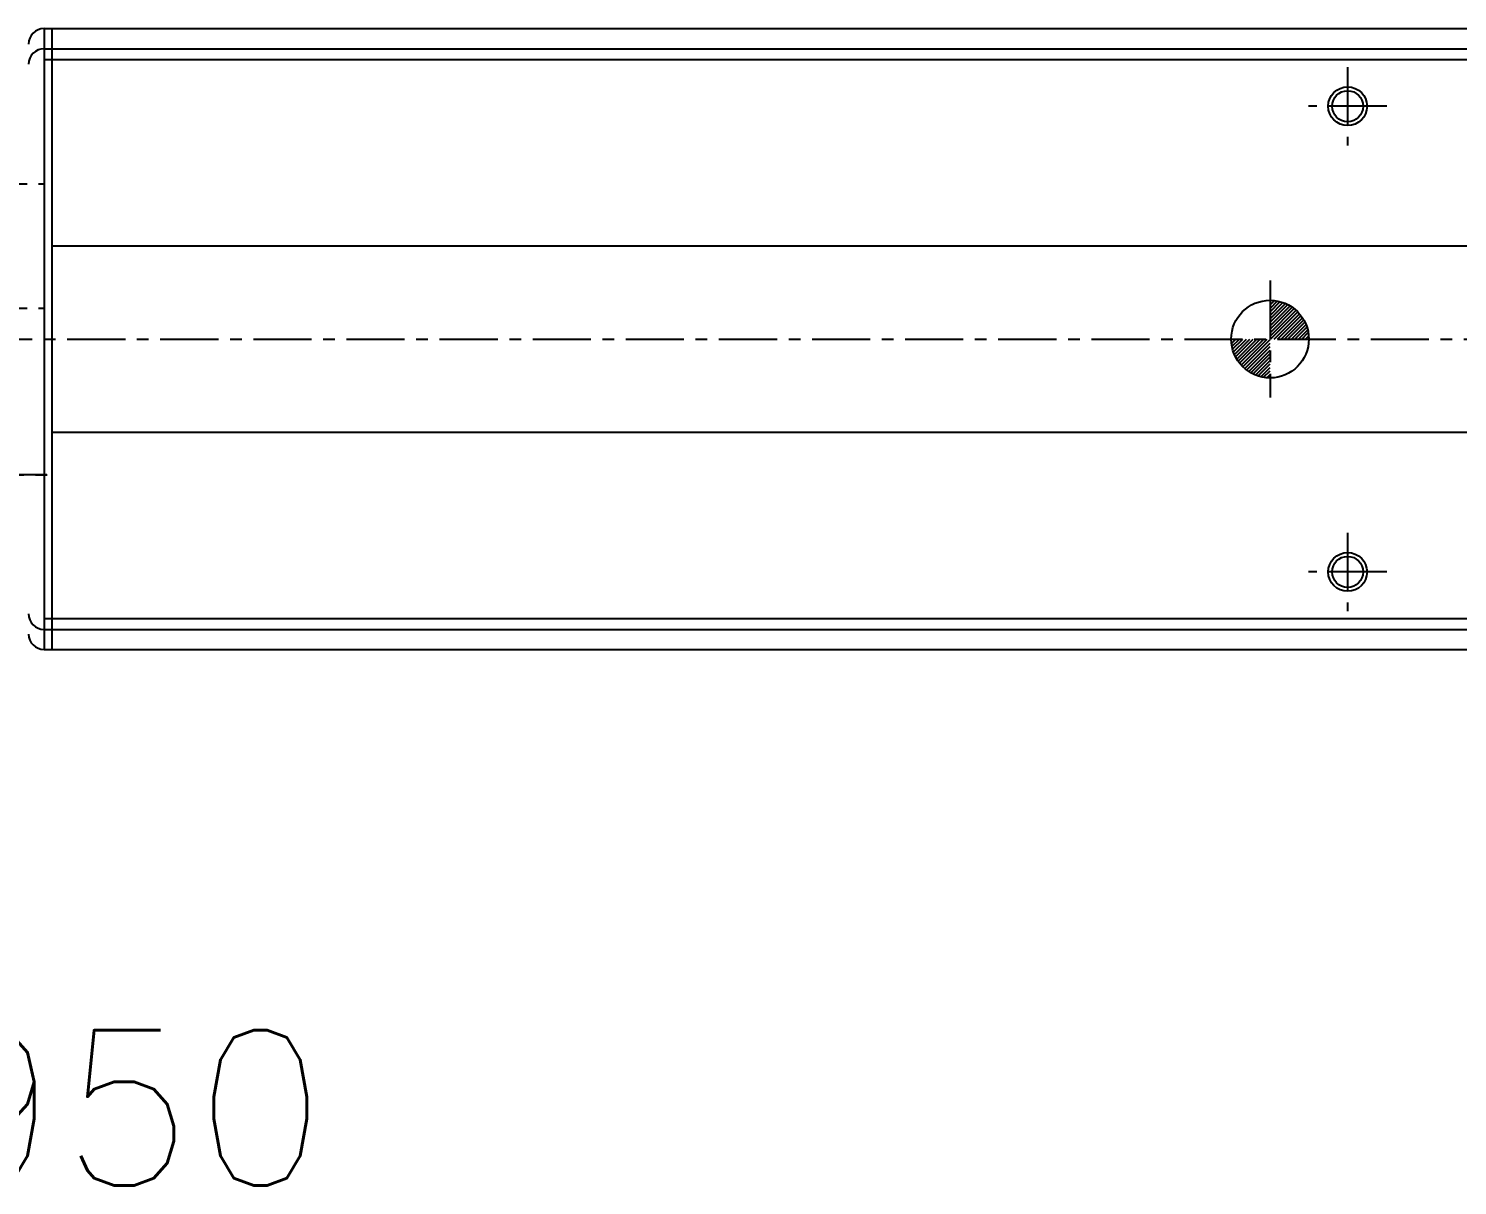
# Model space of a CAD drawing. Extents: x -805 to 722, y -206 to 306.
# Drawn here: x -629 to -444.8, y -206.2 to -57.2 of the extents above; entities that cross this region are included whole.
import ezdxf

# ---------------------------------------------------------------- set-up
doc = ezdxf.new("R2010")
doc.units = 0
doc.linetypes.add('CENTER', pattern=[12, 7.5, -1.5, 1.5, -1.5])
doc.linetypes.add('CONTINOUS', pattern=[0])
doc.layers.get('0').update_dxf_attribs({"linetype": 'CONTINUOUS'})
doc.layers.add('CENTER', color=1, linetype='CENTER')
doc.styles.get("Standard").update_dxf_attribs({"font": 'txt.shx', "height": 10})

# ---------------------------------------------------------------- blocks, each defined once
blk = doc.blocks.new('*X6')
at = {"color": 0, "linetype": 'CONTINOUS'}
for p, q in [((-335.423, 150.027), (-335.347, 150.104)), ((-335.423, 149.804), (-335.138, 150.088)), ((-335.423, 149.58), (-334.945, 150.059)), ((-335.423, 149.356), (-334.763, 150.016)), ((-335.423, 149.133), (-334.593, 149.963)), ((-335.423, 148.909), (-334.432, 149.9)), ((-335.423, 148.686), (-334.28, 149.828)), ((-335.423, 148.462), (-334.137, 149.748)), ((-335.423, 148.238), (-334.001, 149.661)), ((-335.423, 148.015), (-333.872, 149.566)), ((-335.423, 147.791), (-333.751, 149.463)), ((-335.386, 147.605), (-333.637, 149.354)), ((-335.162, 147.605), (-333.53, 149.237)), ((-334.939, 147.605), (-333.43, 149.114)), ((-334.715, 147.605), (-333.337, 148.983)), ((-334.491, 147.605), (-333.252, 148.844)), ((-334.268, 147.605), (-333.175, 148.698)), ((-334.044, 147.605), (-333.106, 148.543)), ((-333.821, 147.605), (-333.046, 148.379)), ((-337.922, 147.528), (-337.846, 147.605)), ((-337.907, 147.32), (-337.622, 147.605)), ((-337.877, 147.126), (-337.398, 147.605)), ((-337.834, 146.945), (-337.175, 147.605)), ((-337.781, 146.775), (-336.951, 147.605)), ((-337.718, 146.614), (-336.728, 147.605)), ((-337.647, 146.462), (-336.504, 147.605)), ((-337.567, 146.318), (-336.28, 147.605)), ((-337.479, 146.182), (-336.057, 147.605)), ((-337.384, 146.054), (-335.833, 147.605)), ((-337.282, 145.933), (-335.61, 147.605)), ((-337.172, 145.819), (-335.423, 147.568)), ((-337.056, 145.711), (-335.423, 147.344)), ((-333.597, 147.605), (-332.996, 148.205)), ((-333.373, 147.605), (-332.958, 148.02)), ((-333.15, 147.605), (-332.933, 147.822)), ((-332.926, 147.605), (-332.923, 147.608)), ((-336.932, 145.611), (-335.423, 147.12)), ((-336.801, 145.519), (-335.423, 146.897)), ((-336.663, 145.434), (-335.423, 146.673)), ((-336.516, 145.356), (-335.423, 146.45)), ((-336.361, 145.288), (-335.423, 146.226)), ((-336.198, 145.228), (-335.423, 146.002)), ((-336.024, 145.178), (-335.423, 145.779)), ((-335.839, 145.14), (-335.423, 145.555)), ((-335.64, 145.114), (-335.423, 145.332)), ((-335.426, 145.105), (-335.423, 145.108))]:
    blk.add_line(p, q, dxfattribs=at)

msp = doc.modelspace()

# ---------------------------------------------------------------- linework, layer by layer
at = {"color": 7, "linetype": 'CONTINOUS'}
for p, q in [((-626.95, -57.16), (708.05, -57.16)), ((-626.95, -57.16), (-626.95, -137.16)), ((-625.95, -57.16), (-625.95, -137.16)), ((-626.95, -59.76), (708.05, -59.76)), ((-626.95, -61.16), (708.05, -61.16)), ((-625.95, -85.16), (707.05, -85.16)), ((-625.95, -109.16), (707.05, -109.16)), ((-626.95, -133.16), (708.05, -133.16)), ((-626.95, -134.56), (708.05, -134.56)), ((-626.95, -137.16), (708.05, -137.16))]:
    msp.add_line(p, q, dxfattribs=at)
for centre, radius in [((-458.95, -67.16), 2.5), ((-458.95, -67.16), 2), ((-468.95, -97.16), 5), ((-458.95, -127.16), 2.5), ((-458.95, -127.16), 2)]:
    msp.add_circle(centre, radius, dxfattribs=at)
for centre, start, end in [((-626.95, -59.16), 90, 180), ((-626.95, -61.76), 90, 180), ((-626.95, -132.56), 180, 270), ((-626.95, -135.16), 180, 270)]:
    msp.add_arc(centre, 2, start, end, dxfattribs=at)
at = {"layer": 'CENTER', "color": 1, "linetype": 'CENTER'}
for p, q in [((-458.95, -62.12), (-458.95, -72.2)), ((-453.91, -67.16), (-463.99, -67.16)), ((-651.65, -77.16), (-627, -77.16)), ((-468.95, -89.62), (-468.95, -104.7)), ((-651.65, -93.16), (-627, -93.16)), ((-671.98, -97.16), (717.98, -97.16)), ((-661.06, -114.66), (-625.95, -114.66)), ((-626.61, -114.66), (-634.72, -114.66)), ((-458.95, -122.12), (-458.95, -132.2)), ((-453.91, -127.16), (-463.99, -127.16))]:
    msp.add_line(p, q, dxfattribs=at)

# ---------------------------------------------------------------- block references
at = {"color": 7, "linetype": 'CONTINUOUS', "xscale": 2, "yscale": 2, "zscale": 2}
msp.add_blockref('*X6', (201.9, -392.37), dxfattribs=at)

# ---------------------------------------------------------------- texts
at = {"color": 7, "linetype": 'CONTINOUS'}
msp.add_text('RSH3C-950', height=20, dxfattribs=at).set_placement((-753.36, -206.2))

doc.saveas('drawing.dxf')
